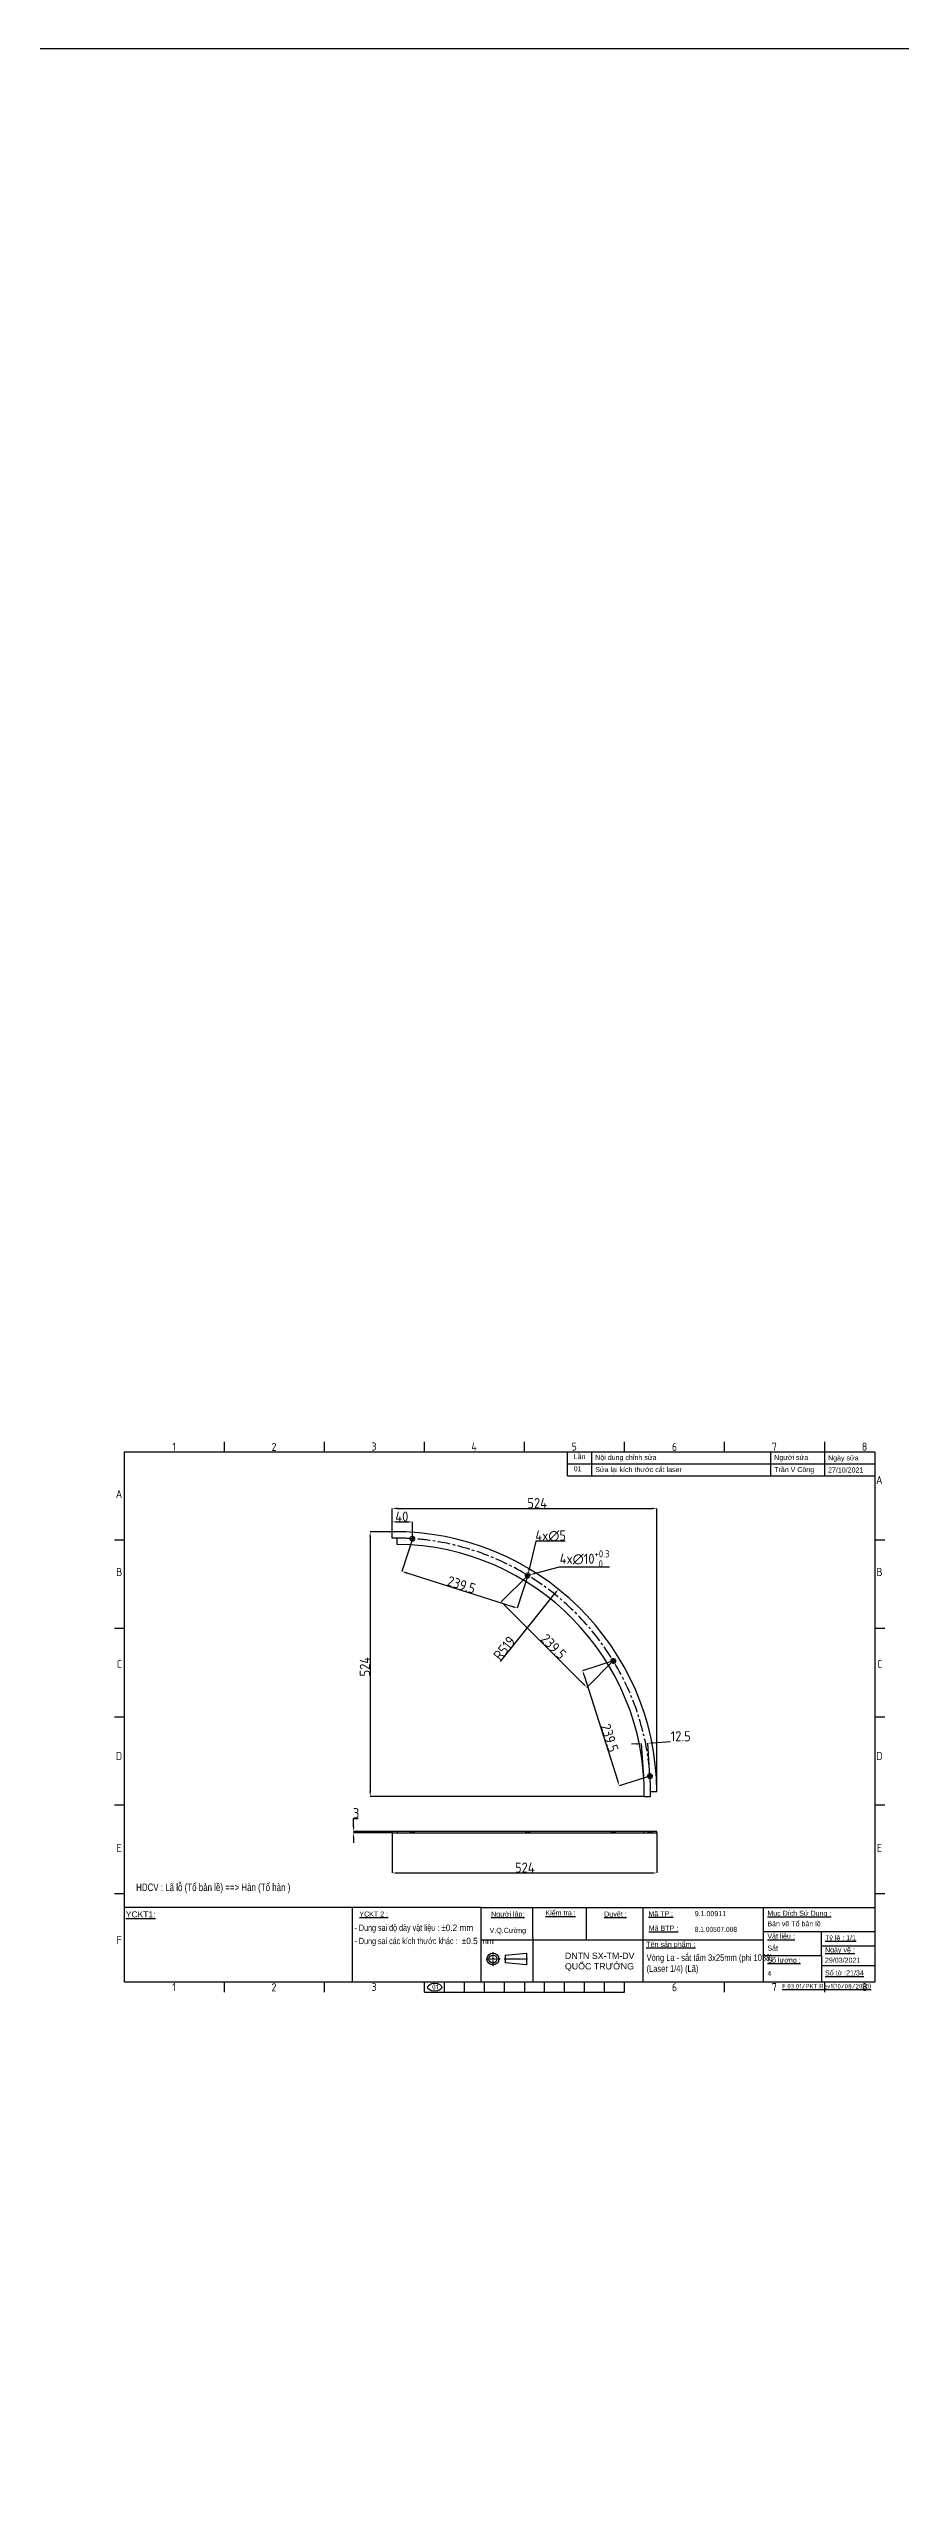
# Model space of a CAD drawing. Header units: millimetres. Extents: x -205945 to -46279, y 28253 to 108078.
# Drawn here: x -103197 to -101511, y 42214 to 47014 of the extents above; entities that cross this region are included whole.
import ezdxf

# ---------------------------------------------------------------- set-up
doc = ezdxf.new("R2010")
doc.units = ezdxf.units.MM
doc.header["$PDMODE"] = 2
for name, pattern in [('CENTER', [2, 1.25, -0.25, 0.25, -0.25]), ('CENTERX2', [4, 2.5, -0.5, 0.5, -0.5]), ('CONTPVMNIL', [0]), ('HIDDEN', [9.525, 6.35, -3.175])]:
    doc.linetypes.add(name, pattern=pattern)
doc.layers.get('0').update_dxf_attribs({"linetype": 'CONTPVMNIL'})
doc.layers.get('DEFPOINTS').update_dxf_attribs({"color": 6})
for name, color, linetype in [('CENTER', 1, 'CENTERX2'), ('FRAME050', 6, 'Continuous'), ('MAIN', 7, 'Continuous')]:
    doc.layers.add(name, color=color, linetype=linetype)
doc.styles.add('ISOCP', font='isocp')
doc.styles.add('SLDTEXTSTYLE3', font='TXT', dxfattribs={"width": 0.65, "bigfont": 'bigfont'})
doc.styles.get("Standard").update_dxf_attribs({"font": 'isocp.shx'})
doc.styles.add('style1', font='arial.ttf', dxfattribs={"width": 0.75})
doc.dimstyles.new('Dim20$0', dxfattribs={"dimtxt": 20, "dimasz": 10, "dimexe": 0, "dimexo": 0, "dimgap": 0.6, "dimtad": 1, "dimtoh": 1, "dimdsep": 46, "dimtxsty": 'ISOCP', "dimcen": 0, "dimclrd": 3, "dimclre": 3, "dimclrt": 7, "dimadec": 3, "dimazin": 2, "dimtp": 0.05, "dimtm": 0.05, "dimtfac": 0.7, "dimtofl": 0, "dimtmove": 0, "dimatfit": 3, "dimfxl": 0, "dimtolj": 1, "dimarcsym": 0})
doc.dimstyles.new('Dim20$3', dxfattribs={"dimtxt": 20, "dimasz": 10, "dimexe": 0, "dimexo": 0, "dimgap": 0.6, "dimtad": 1, "dimtoh": 1, "dimdsep": 46, "dimtxsty": 'ISOCP', "dimcen": 0, "dimclrd": 3, "dimclre": 3, "dimclrt": 7, "dimadec": 3, "dimazin": 2, "dimtp": 0.05, "dimtm": 0.05, "dimtfac": 0.7, "dimtofl": 0, "dimtmove": 0, "dimatfit": 3, "dimfxl": 0, "dimtolj": 1, "dimarcsym": 0})
doc.dimstyles.new('Dim20$4', dxfattribs={"dimtxt": 20, "dimasz": 10, "dimexe": 0, "dimexo": 0, "dimgap": 0.6, "dimtad": 1, "dimtoh": 1, "dimdsep": 46, "dimtxsty": 'ISOCP', "dimcen": 0, "dimclrd": 3, "dimclre": 3, "dimclrt": 7, "dimadec": 3, "dimazin": 2, "dimtp": 0.05, "dimtm": 0.05, "dimtfac": 0.7, "dimtofl": 0, "dimtmove": 0, "dimatfit": 3, "dimfxl": 0, "dimtolj": 1, "dimarcsym": 0})

# ---------------------------------------------------------------- blocks, each defined once
blk = doc.blocks.new('*D100')
at = {"color": 3, "lineweight": -2, "ltscale": 30, "transparency": 16777216}
for p, q in [((-102593.5, 43494.8), (-102593.5, 43510.2)), ((-102593.5, 43510.2), (-102584.1, 43510.2)), ((-102517.1, 43484.8), (-102593.5, 43484.8)), ((-102517.1, 43481.8), (-102593.5, 43481.8)), ((-102593.5, 43471.8), (-102593.5, 43461.8))]:
    blk.add_line(p, q, dxfattribs=at)
at = {"color": 3, "ltscale": 30, "transparency": 16777216}
for points in [[(-102595.2, 43494.8), (-102591.9, 43494.8), (-102593.5, 43484.8)], [(-102595.2, 43471.8), (-102591.9, 43471.8), (-102593.5, 43481.8)]]:
    blk.add_solid(points, dxfattribs=at)
at = {"layer": 'DEFPOINTS', "color": 0, "ltscale": 30, "transparency": 16777216}
for p in [(-102593.5, 43481.8), (-102517.1, 43484.8), (-102517.1, 43481.8)]:
    blk.add_point(p, dxfattribs=at)
at = {"color": 7, "ltscale": 30, "transparency": 16777216, "insert": (-102588.5, 43520.8), "char_height": 20, "attachment_point": 5, "style": 'ISOCP'}
blk.add_mtext('\\A1;3', dxfattribs=at)
blk = doc.blocks.new('*D101')
at = {"color": 3, "lineweight": -2, "ltscale": 30, "transparency": 16777216}
for p, q in [((-102517.1, 43481.8), (-102517.1, 43402.4)), ((-101993.1, 43481.8), (-101993.1, 43402.4)), ((-102507.1, 43402.4), (-102003.1, 43402.4))]:
    blk.add_line(p, q, dxfattribs=at)
at = {"color": 3, "ltscale": 30, "transparency": 16777216}
for points in [[(-102507.1, 43404), (-102507.1, 43400.7), (-102517.1, 43402.4)], [(-102003.1, 43404), (-102003.1, 43400.7), (-101993.1, 43402.4)]]:
    blk.add_solid(points, dxfattribs=at)
at = {"layer": 'DEFPOINTS', "color": 0, "ltscale": 30, "transparency": 16777216}
for p in [(-102517.1, 43481.8), (-101993.1, 43481.8), (-101993.1, 43402.4)]:
    blk.add_point(p, dxfattribs=at)
at = {"color": 7, "ltscale": 30, "transparency": 16777216, "insert": (-102254.5, 43413), "char_height": 20, "attachment_point": 5, "style": 'ISOCP'}
blk.add_mtext('\\A1;524', dxfattribs=at)
blk = doc.blocks.new('ẢERHAEEH')
at = {"layer": 'FRAME050'}
for p, q in [((-261.36, 213.96), (-261.36, 217.92)), ((-221.76, 213.96), (-221.76, 217.92)), ((-182.16, 213.96), (-182.16, 217.92)), ((-142.56, 213.96), (-142.56, 217.92)), ((-102.96, 213.96), (-102.96, 217.92)), ((-63.36, 213.96), (-63.36, 217.92)), ((-23.76, 213.96), (-23.76, 217.92)), ((-300.96, 178.96), (-304.92, 178.96)), ((0, 178.96), (-3.96, 178.96)), ((-300.96, 143.96), (-304.92, 143.96)), ((0, 143.96), (-3.96, 143.96)), ((-304.92, 108.96), (-300.96, 108.96)), ((-3.96, 108.96), (0, 108.96)), ((-300.96, 73.96), (-304.92, 73.96)), ((0, 73.96), (-3.96, 73.96)), ((-300.96, 38.96), (-304.92, 38.96)), ((0, 38.96), (-3.96, 38.96)), ((-261.36, 0), (-261.36, 3.96)), ((-221.76, 0), (-221.76, 3.96)), ((-182.16, 0), (-182.16, 3.96)), ((-182.16, 0), (-102.96, 0)), ((-174.24, 0), (-174.24, 3.96)), ((-166.32, 0), (-166.32, 3.96)), ((-158.4, 0), (-158.4, 3.96)), ((-150.48, 0), (-150.48, 3.96)), ((-142.56, 3.96), (-142.56, 0)), ((-134.64, 0), (-134.64, 3.96)), ((-126.72, 0), (-126.72, 3.96)), ((-118.8, 0), (-118.8, 3.96)), ((-110.88, 0), (-110.88, 3.96)), ((-102.96, 0), (-102.96, 3.96)), ((-63.36, 0), (-63.36, 3.96)), ((-23.76, 0), (-23.76, 3.96))]:
    blk.add_line(p, q, dxfattribs=at)
at = {"layer": 'MAIN', "color": 7, "linetype": 'Continuous'}
blk.add_lwpolyline([(-300.96, 213.96), (-3.96, 213.96), (-3.96, 3.96), (-300.96, 3.96)], close=True, dxfattribs=at)
at = {"layer": 'FRAME050', "style": 'ISOCP'}
for s, p in [('1', (-281.95, 214.36)), ('2', (-242.72, 214.28)), ('3', (-203.13, 214.42)), ('4', (-163.63, 214.36)), ('5', (-123.93, 214.42)), ('6', (-84.25, 214.28)), ('7', (-44.67, 214.36)), ('8', (-9.03, 214.36)), ('A', (-3.41, 201.17)), ('A', (-304.37, 195.59)), ('B', (-304.21, 164.74)), ('B', (-3.25, 164.74)), ('C', (-303.97, 128.3)), ('C', (-3.01, 128.3)), ('D', (-304.3, 91.87)), ('D', (-3.34, 91.87)), ('E', (-304.05, 55.44)), ('E', (-3.09, 55.44)), ('F', (-304.05, 19.01)), ('1', (-281.95, 0.4)), ('2', (-242.72, 0.32)), ('3', (-203.13, 0.46)), ('6', (-84.25, 0.32)), ('7', (-44.67, 0.4)), ('8', (-9.03, 0.4))]:
    blk.add_text(s, height=3.17, dxfattribs=at).set_placement(p)
blk = doc.blocks.new('*D333')
at = {"color": 3, "lineweight": -2, "ltscale": 30, "transparency": 16777216}
for p, q in [((-102517.1, 44077.9), (-102517.1, 44124)), ((-102507.1, 44124), (-102003.1, 44124)), ((-101993.1, 43563.9), (-101993.1, 44124))]:
    blk.add_line(p, q, dxfattribs=at)
at = {"color": 3, "ltscale": 30, "transparency": 16777216}
for points in [[(-102507.1, 44125.7), (-102507.1, 44122.4), (-102517.1, 44124)], [(-102003.1, 44125.7), (-102003.1, 44122.4), (-101993.1, 44124)]]:
    blk.add_solid(points, dxfattribs=at)
at = {"layer": 'DEFPOINTS', "color": 0, "ltscale": 30, "transparency": 16777216}
for p in [(-101993.1, 44124), (-102517.1, 44077.9), (-101993.1, 43563.9)]:
    blk.add_point(p, dxfattribs=at)
at = {"color": 7, "ltscale": 30, "transparency": 16777216, "insert": (-102230.1, 44134.6), "char_height": 20, "attachment_point": 5, "style": 'ISOCP'}
blk.add_mtext('\\A1;524', dxfattribs=at)
blk = doc.blocks.new('*D334')
at = {"color": 3, "lineweight": -2, "ltscale": 30, "transparency": 16777216}
for p, q in [((-102517.1, 44077.9), (-102560.6, 44077.9)), ((-102560.6, 44067.9), (-102560.6, 43563.9)), ((-102018.1, 43553.9), (-102560.6, 43553.9))]:
    blk.add_line(p, q, dxfattribs=at)
at = {"color": 3, "ltscale": 30, "transparency": 16777216}
for points in [[(-102562.3, 44067.9), (-102559, 44067.9), (-102560.6, 44077.9)], [(-102562.3, 43563.9), (-102559, 43563.9), (-102560.6, 43553.9)]]:
    blk.add_solid(points, dxfattribs=at)
at = {"layer": 'DEFPOINTS', "color": 0, "ltscale": 30, "transparency": 16777216}
for p in [(-102517.1, 44077.9), (-102560.6, 43553.9), (-102018.1, 43553.9)]:
    blk.add_point(p, dxfattribs=at)
at = {"color": 7, "ltscale": 30, "transparency": 16777216, "insert": (-102571.2, 43810.9), "char_height": 20, "attachment_point": 5, "rotation": 90, "style": 'ISOCP'}
blk.add_mtext('\\A1;524', dxfattribs=at)
blk = doc.blocks.new('*D335')
at = {"color": 3, "lineweight": -2, "ltscale": 30, "transparency": 16777216}
for p, q in [((-102477.1, 44064.2), (-102497.7, 43999.4)), ((-102488.2, 43996.3), (-102279, 43929.8)), ((-102248.8, 43991.6), (-102269.4, 43926.8))]:
    blk.add_line(p, q, dxfattribs=at)
at = {"color": 3, "ltscale": 30, "transparency": 16777216}
for points in [[(-102487.7, 43997.9), (-102488.7, 43994.7), (-102497.7, 43999.4)], [(-102278.5, 43931.4), (-102279.5, 43928.2), (-102269.4, 43926.8)]]:
    blk.add_solid(points, dxfattribs=at)
at = {"layer": 'DEFPOINTS', "color": 0, "ltscale": 30, "transparency": 16777216}
for p in [(-102477.1, 44064.2), (-102248.8, 43991.6), (-102269.4, 43926.8)]:
    blk.add_point(p, dxfattribs=at)
at = {"color": 7, "ltscale": 30, "transparency": 16777216, "insert": (-102379.9, 43973), "char_height": 20, "attachment_point": 5, "rotation": 342.3613, "style": 'ISOCP'}
blk.add_mtext('\\A1;239.5', dxfattribs=at)
blk = doc.blocks.new('*D336')
at = {"color": 3, "lineweight": -2, "ltscale": 30, "transparency": 16777216}
for p, q in [((-102248.8, 43991.6), (-102301.2, 43939.3)), ((-102294.1, 43932.2), (-102138.9, 43777)), ((-102079.4, 43822.3), (-102131.8, 43769.9))]:
    blk.add_line(p, q, dxfattribs=at)
at = {"color": 3, "ltscale": 30, "transparency": 16777216}
for points in [[(-102292.9, 43933.4), (-102295.3, 43931), (-102301.2, 43939.3)], [(-102137.7, 43778.2), (-102140.1, 43775.8), (-102131.8, 43769.9)]]:
    blk.add_solid(points, dxfattribs=at)
at = {"layer": 'DEFPOINTS', "color": 0, "ltscale": 30, "transparency": 16777216}
for p in [(-102248.8, 43991.6), (-102079.4, 43822.3), (-102131.8, 43769.9)]:
    blk.add_point(p, dxfattribs=at)
at = {"color": 7, "ltscale": 30, "transparency": 16777216, "insert": (-102197.7, 43850.8), "char_height": 20, "attachment_point": 5, "rotation": 315.0086, "style": 'ISOCP'}
blk.add_mtext('\\A1;239.5', dxfattribs=at)
blk = doc.blocks.new('*D337')
at = {"color": 3, "lineweight": -2, "ltscale": 30, "transparency": 16777216}
for p, q in [((-102079.4, 43822.3), (-102140.3, 43802.9)), ((-102137.2, 43793.4), (-102070.7, 43584.2)), ((-102006.8, 43594.1), (-102067.6, 43574.7))]:
    blk.add_line(p, q, dxfattribs=at)
at = {"color": 3, "ltscale": 30, "transparency": 16777216}
for points in [[(-102135.6, 43793.9), (-102138.8, 43792.9), (-102140.3, 43802.9)], [(-102069.1, 43584.8), (-102072.2, 43583.7), (-102067.6, 43574.7)]]:
    blk.add_solid(points, dxfattribs=at)
at = {"layer": 'DEFPOINTS', "color": 0, "ltscale": 30, "transparency": 16777216}
for p in [(-102079.4, 43822.3), (-102006.8, 43594.1), (-102067.6, 43574.7)]:
    blk.add_point(p, dxfattribs=at)
at = {"color": 7, "ltscale": 30, "transparency": 16777216, "insert": (-102086.7, 43669.7), "char_height": 20, "attachment_point": 5, "rotation": 287.656, "style": 'ISOCP'}
blk.add_mtext('\\A1;239.5', dxfattribs=at)
blk = doc.blocks.new('*D338')
at = {"color": 3, "lineweight": -2, "ltscale": 30, "transparency": 16777216}
for p, q in [((-102517.1, 44077.9), (-102517.1, 44097.4)), ((-102507.1, 44097.4), (-102487.1, 44097.4)), ((-102477.1, 44064.2), (-102477.1, 44097.4))]:
    blk.add_line(p, q, dxfattribs=at)
at = {"color": 3, "ltscale": 30, "transparency": 16777216}
for points in [[(-102507.1, 44099), (-102507.1, 44095.7), (-102517.1, 44097.4)], [(-102487.1, 44099), (-102487.1, 44095.7), (-102477.1, 44097.4)]]:
    blk.add_solid(points, dxfattribs=at)
at = {"layer": 'DEFPOINTS', "color": 0, "ltscale": 30, "transparency": 16777216}
for p in [(-102517.1, 44077.9), (-102477.1, 44097.4), (-102477.1, 44064.2)]:
    blk.add_point(p, dxfattribs=at)
at = {"color": 7, "ltscale": 30, "transparency": 16777216, "insert": (-102498, 44108), "char_height": 20, "attachment_point": 5, "style": 'ISOCP'}
blk.add_mtext('\\A1;40', dxfattribs=at)
blk = doc.blocks.new('*D339')
at = {"color": 3, "lineweight": -2, "ltscale": 30, "transparency": 16777216}
blk.add_line((-102302.5, 43821.1), (-102194.3, 43956.5), dxfattribs=at)
at = {"color": 3, "ltscale": 30, "transparency": 16777216}
blk.add_solid([(-102195.6, 43957.6), (-102193, 43955.5), (-102188, 43964.3)], dxfattribs=at)
at = {"layer": 'DEFPOINTS', "color": 0, "ltscale": 30, "transparency": 16777216}
for p in [(-102188, 43964.3), (-102512.1, 43558.9)]:
    blk.add_point(p, dxfattribs=at)
at = {"color": 7, "ltscale": 30, "transparency": 16777216, "insert": (-102295, 43847.5), "char_height": 20, "attachment_point": 5, "rotation": 51.3636, "style": 'ISOCP'}
blk.add_mtext('\\A1;R519', dxfattribs=at)
blk = doc.blocks.new('*D340')
at = {"color": 3, "lineweight": -2, "ltscale": 30, "transparency": 16777216}
for p, q in [((-102033.8, 43657.8), (-102043.7, 43657.1)), ((-102019.3, 43593.2), (-102023.8, 43658.5)), ((-102006.8, 43594.1), (-102011.3, 43659.3)), ((-102001.3, 43660), (-101966, 43662.5))]:
    blk.add_line(p, q, dxfattribs=at)
at = {"color": 3, "ltscale": 30, "transparency": 16777216}
for points in [[(-102033.9, 43659.4), (-102033.7, 43656.1), (-102023.8, 43658.5)], [(-102001.5, 43661.7), (-102001.2, 43658.4), (-102011.3, 43659.3)]]:
    blk.add_solid(points, dxfattribs=at)
at = {"layer": 'DEFPOINTS', "color": 0, "ltscale": 30, "transparency": 16777216}
for p in [(-102023.8, 43658.5), (-102019.3, 43593.2), (-102006.8, 43594.1)]:
    blk.add_point(p, dxfattribs=at)
at = {"color": 7, "ltscale": 30, "transparency": 16777216, "insert": (-101946, 43673.1), "char_height": 20, "attachment_point": 5, "style": 'ISOCP'}
blk.add_mtext('\\A1;12.5', dxfattribs=at)
blk = doc.blocks.new('*D341')
at = {"color": 3, "lineweight": -2, "ltscale": 30, "transparency": 16777216}
for p, q in [((-102232.8, 44059.2), (-102245.9, 44003.8)), ((-102175, 44059.2), (-102232.8, 44059.2))]:
    blk.add_line(p, q, dxfattribs=at)
at = {"color": 3, "ltscale": 30, "transparency": 16777216}
blk.add_solid([(-102247.5, 44004.2), (-102244.3, 44003.4), (-102248.2, 43994.1)], dxfattribs=at)
at = {"layer": 'DEFPOINTS', "color": 0, "ltscale": 30, "transparency": 16777216}
for p in [(-102249.4, 43989.2), (-102248.2, 43994.1)]:
    blk.add_point(p, dxfattribs=at)
at = {"color": 7, "ltscale": 30, "transparency": 16777216, "insert": (-102203.4, 44069.8), "char_height": 20, "attachment_point": 5, "style": 'ISOCP'}
blk.add_mtext('\\A1;4x∅5', dxfattribs=at)
blk = doc.blocks.new('*D347')
at = {"color": 3, "lineweight": -2, "ltscale": 30, "transparency": 16777216}
for p, q in [((-102186.7, 44007.9), (-102234.3, 43995.4)), ((-102086.7, 44007.9), (-102186.7, 44007.9))]:
    blk.add_line(p, q, dxfattribs=at)
at = {"color": 3, "ltscale": 30, "transparency": 16777216}
blk.add_solid([(-102234.7, 43997), (-102233.9, 43993.8), (-102244, 43992.9)], dxfattribs=at)
at = {"layer": 'DEFPOINTS', "color": 0, "ltscale": 30, "transparency": 16777216}
for p in [(-102253.7, 43990.4, 0), (-102244, 43992.9, 0)]:
    blk.add_point(p, dxfattribs=at)
at = {"color": 7, "ltscale": 30, "transparency": 16777216, "insert": (-102136.2, 44024.4), "char_height": 20, "attachment_point": 5, "style": 'ISOCP'}
blk.add_mtext('\\A1;4x∅10{\\H14;\\S+0.3^  0;}', dxfattribs=at)

msp = doc.modelspace()

# ---------------------------------------------------------------- linework, layer by layer
at = {"ltscale": 30}
for p, q in [((-102517.062, 44065.405, 0), (-102517.062, 44077.906, 0)), ((-102507.062, 44052.905, 0), (-102507.062, 44065.405, 0)), ((-102018.088, 43553.93, 0), (-102005.587, 43553.93, 0)), ((-102005.587, 43563.93, 0), (-101993.087, 43563.93, 0)), ((-102507.062, 43484.801), (-102507.062, 43481.801, 0)), ((-102018.088, 43481.801, 0), (-102018.088, 43484.801, 0)), ((-102003.087, 43484.801), (-102003.087, 43481.801, 0))]:
    msp.add_line(p, q, dxfattribs=at)
at = {"color": 4, "linetype": 'HIDDEN', "lineweight": 9, "ltscale": 0.3}
for p, q in [((-102479.562, 43484.301, 0), (-102482.062, 43482.801, 0)), ((-102482.062, 43482.801, 0), (-102472.062, 43482.801, 0)), ((-102482.062, 43482.801, 0), (-102482.062, 43481.801, 0)), ((-102479.562, 43484.801, 0), (-102479.562, 43484.301, 0)), ((-102479.562, 43484.301, 0), (-102474.562, 43484.301, 0)), ((-102474.562, 43484.801, 0), (-102474.562, 43484.301, 0)), ((-102474.562, 43484.301, 0), (-102472.062, 43482.801, 0)), ((-102472.062, 43482.801, 0), (-102472.062, 43481.801, 0)), ((-102251.312, 43484.301, 0), (-102253.812, 43482.801, 0)), ((-102253.812, 43482.801, 0), (-102243.812, 43482.801, 0)), ((-102253.812, 43482.801, 0), (-102253.812, 43481.801, 0)), ((-102251.312, 43484.801, 0), (-102251.312, 43484.301, 0)), ((-102251.312, 43484.301, 0), (-102246.312, 43484.301, 0)), ((-102246.312, 43484.801, 0), (-102246.312, 43484.301, 0)), ((-102246.312, 43484.301, 0), (-102243.812, 43482.801, 0)), ((-102243.812, 43482.801, 0), (-102243.812, 43481.801, 0)), ((-102081.927, 43484.301, 0), (-102084.427, 43482.801, 0)), ((-102084.427, 43482.801, 0), (-102074.427, 43482.801, 0)), ((-102084.427, 43482.801, 0), (-102084.427, 43481.801, 0)), ((-102081.927, 43484.801, 0), (-102081.927, 43484.301, 0)), ((-102081.927, 43484.301, 0), (-102076.927, 43484.301, 0)), ((-102076.927, 43484.801, 0), (-102076.927, 43484.301, 0)), ((-102076.927, 43484.301, 0), (-102074.427, 43482.801, 0)), ((-102074.427, 43482.801, 0), (-102074.427, 43481.801, 0)), ((-102009.284, 43484.301, 0), (-102011.784, 43482.801, 0)), ((-102011.784, 43482.801, 0), (-102001.784, 43482.801, 0)), ((-102011.784, 43482.801, 0), (-102011.784, 43481.801, 0)), ((-102009.284, 43484.801, 0), (-102009.284, 43484.301, 0)), ((-102009.284, 43484.301, 0), (-102004.284, 43484.301, 0)), ((-102004.284, 43484.801, 0), (-102004.284, 43484.301, 0)), ((-102004.284, 43484.301, 0), (-102001.784, 43482.801, 0)), ((-102001.784, 43482.801, 0), (-102001.784, 43481.801, 0))]:
    msp.add_line(p, q, dxfattribs=at)
for p, q in [((-102340.912, 43334.371, 0), (-103047.088, 43334.371, 0)), ((-102596.149, 43334.371, 0), (-102596.149, 43186.407, 0)), ((-102133.386, 43334.371, 0), (-102133.386, 43269.858, 0)), ((-101782.443, 43286.609, 0), (-101782.443, 43334.371, 0)), ((-102340.912, 43269.858, 0), (-102020.131, 43269.858, 0)), ((-102238.935, 43273.96, 0), (-102238.935, 43186.407, 0)), ((-101667.242, 43258.473, 0), (-101562.088, 43258.473, 0)), ((-101667.242, 43219.258, 0), (-101562.088, 43219.258, 0))]:
    msp.add_line(p, q)
at = {"ltscale": 3}
msp.add_line((-102020.131, 43269.858, 0), (-101782.443, 43269.858, 0), dxfattribs=at)
at = {"linetype": 'ByBlock'}
msp.add_line((-101667.242, 43239.207, 0), (-101667.242, 43186.407, 0), dxfattribs=at)
at = {"ltscale": 30}
msp.add_lwpolyline([(-135875.365, 47014.308), (-66788.624, 47014.308), (-66788.624, 28252.757), (-135875.365, 28252.757)], close=True, dxfattribs=at)
at = {"ltscale": 30, "elevation": 0}
msp.add_lwpolyline([(-101993.087, 43481.801), (-101993.087, 43484.801), (-102517.062, 43484.801), (-102517.062, 43481.801)], close=True, dxfattribs=at)
at = {"color": 4, "linetype": 'HIDDEN', "lineweight": 9, "ltscale": 0.3}
for centre in [(-102477.062, 44064.219, 0), (-102248.812, 43991.644, 0), (-102079.427, 43822.31, 0), (-102006.784, 43594.082, 0)]:
    msp.add_circle(centre, 5, dxfattribs=at)
at = {"ltscale": 30}
for centre in [(-102477.062, 44064.219, 0), (-102248.812, 43991.644, 0), (-102079.427, 43822.31, 0), (-102006.784, 43594.082, 0)]:
    msp.add_circle(centre, 2.5, dxfattribs=at)
for radius, start, end in [(519, 0.551991, 90.551991), (506.5, 89.434386, 90.565614), (494, 359.420073, 89.420073), (506.5, 359.434386, 0.565614)]:
    msp.add_arc((-102512.062, 43558.93, 0), radius, start, end, dxfattribs=at)
at = {"color": 1}
msp.add_ellipse((-102432.824, 43176.277, 0), major_axis=(-14.053, 0), ratio=0.55171628, dxfattribs=at)
at = {"layer": 'CENTER', "ltscale": 2}
for p, q in [((-102482.562, 44064.219, 0), (-102471.562, 44064.219, 0)), ((-102477.062, 44069.719, 0), (-102477.062, 44058.719, 0)), ((-102254.312, 43991.644, 0), (-102243.312, 43991.644, 0)), ((-102248.812, 43997.144, 0), (-102248.812, 43986.144, 0)), ((-102084.927, 43822.31, 0), (-102073.927, 43822.31, 0)), ((-102079.427, 43827.81, 0), (-102079.427, 43816.81, 0)), ((-102012.284, 43594.082, 0), (-102001.284, 43594.082, 0)), ((-102006.784, 43599.582, 0), (-102006.784, 43588.582, 0))]:
    msp.add_line(p, q, dxfattribs=at)
at = {"layer": 'CENTER', "color": 1, "linetype": 'CENTER', "ltscale": 0.05}
for p, q in [((-102303.397, 43232.041, 0), (-102331.919, 43232.041, 0)), ((-102317.658, 43246.302, 0), (-102317.658, 43217.779, 0))]:
    msp.add_line(p, q, dxfattribs=at)
at = {"layer": 'CENTER'}
msp.add_line((-102249.289, 43232.041, 0), (-102295.505, 43232.041, 0), dxfattribs=at)
at = {"layer": 'CENTER', "ltscale": 10}
msp.add_arc((-102512.062, 43558.93, 0), 506.5, 0.565614, 89.434386, dxfattribs=at)
at = {"layer": 'MAIN'}
for p, q in [((-102169.898, 44212.407, 0), (-102169.898, 44236.407, 0)), ((-102121.898, 44212.407, 0), (-102121.898, 44236.407, 0)), ((-101767.759, 44212.407, 0), (-101767.759, 44236.407, 0)), ((-101661.088, 44212.407, 0), (-101661.088, 44236.407, 0)), ((-102169.898, 44212.407, 0), (-101562.088, 44212.407, 0)), ((-102169.898, 44188.407, 0), (-102169.898, 44212.407, 0)), ((-102169.898, 44188.407, 0), (-101562.088, 44188.407, 0)), ((-102121.898, 44188.407, 0), (-102121.898, 44212.407, 0)), ((-101767.759, 44188.407, 0), (-101767.759, 44212.407, 0)), ((-101661.088, 44188.407, 0), (-101661.088, 44212.407, 0)), ((-102340.912, 43334.371, 0), (-101562.088, 43334.371, 0)), ((-102340.912, 43269.858, 0), (-102340.912, 43334.371, 0)), ((-102238.935, 43273.96, 0), (-102238.935, 43334.371, 0)), ((-102020.131, 43286.609, 0), (-102020.131, 43334.371, 0)), ((-102340.912, 43186.407, 0), (-102340.912, 43269.858, 0)), ((-102020.131, 43239.207, 0), (-102020.131, 43286.609, 0)), ((-101782.443, 43286.609, 0), (-101562.088, 43286.609, 0)), ((-101782.443, 43239.207, 0), (-101782.443, 43286.609, 0)), ((-101667.242, 43239.207, 0), (-101667.242, 43286.609, 0)), ((-102293.684, 43239.881, 0), (-102251.544, 43243.802, 0)), ((-102293.684, 43239.881, 0), (-102293.684, 43224.2, 0)), ((-102251.544, 43220.279, 0), (-102293.684, 43224.2, 0)), ((-102251.544, 43243.802, 0), (-102251.544, 43220.279, 0)), ((-102020.131, 43186.407, 0), (-102020.131, 43239.207, 0)), ((-101782.443, 43239.207, 0), (-101667.242, 43239.207, 0)), ((-101782.443, 43186.407, 0), (-101782.443, 43239.207, 0)), ((-101661.489, 43239.207, 0), (-101661.28, 43239.207, 0))]:
    msp.add_line(p, q, dxfattribs=at)
for radius in [11.761, 7.841]:
    msp.add_circle((-102317.658, 43232.041, 0), radius, dxfattribs=at)

# ---------------------------------------------------------------- block references
at = {"xscale": 5, "yscale": 5, "zscale": 5}
msp.add_blockref('ẢERHAEEH', (-101542.288, 43166.607, 0), dxfattribs=at)

# ---------------------------------------------------------------- texts
at = {"attachment_point": 1}
for s, insert, char_height, width in [('{\\fArial|b0|i0|c0|p34;Lần}', (-102157.815, 44231.673, 0), 10, 24.50884), ('{\\fArial|b0|i0|c0|p34;01}', (-102157.815, 44207.673, 0), 10, 24.50884), ('{\\fArial|b0|i0|c0|p34;\\LYCKT1:}', (-103044.136, 43326.391, 0), 12, 28.97216), ('{\\fArial|b0|i0|c0|p34;29/03/2021}', (-101660.438, 43234.68, 0), 10, 11.98235), ('{\\LF.03.01/PKT.Rev1(10/08/2020)}', (-101745.249, 43182.678, 0), 9, 28.97216)]:
    msp.add_mtext(s, dxfattribs=dict(at, insert=insert, char_height=char_height, width=width))
at = {"color": 0, "attachment_point": 1, "style": 'SLDTEXTSTYLE3'}
for s, insert, char_height, width in [('{\\fArial|b0|i0|c0|p34;\\W1;\\C256;Nội dung chỉnh sửa}', (-102115.198, 44230.02, 0), 10, 183.25343), ('{\\fArial|b0|i0|c0|p34;\\W1;\\C256;Người sửa}', (-101761.06, 44230.02, 0), 10, 183.25343), ('{\\fArial|b0|i0|c0|p34;\\W1;\\C256;Ngày sửa}', (-101654.388, 44229.153, 0), 10, 183.25343), ('{\\fArial|b0|i0|c0|p34;\\W1;\\C256;Sửa lại kích thước cắt laser}', (-102115.198, 44206.02, 0), 10, 183.25343), ('{\\fArial|b0|i0|c0|p34;\\W1;\\C256;Trần V Công}', (-101761.06, 44206.02, 0), 10, 183.25343), ('{\\fArial|b0|i0|c0|p34;\\W1;\\C256;27/10/2021}', (-101654.388, 44205.153, 0), 10, 183.25343), ('{\\fArial|b0|i0|c0|p34;\\W1;\\L\\C256;YCKT 2 :}', (-102581.917, 43326.035, 0), 10, 69.4708), ('{\\fArial|b0|i0|c0|p34;\\W1;\\L\\C256;Người lập:}', (-102321.329, 43326.035, 0), 10, 69.4708), ('{\\fArial|b0|i0|c0|p34;\\W1;\\L\\C256;Kiểm tra :}', (-102213.701, 43328.457, 0), 10, 69.4708), ('{\\fArial|b0|i0|c0|p34;\\W1;\\L\\C256;Duyệt :}', (-102097.464, 43326.035, 0), 10, 69.4708), ('{\\fArial|b0|i0|c0|p34;\\W1;\\L\\C256;Mã TP :}', (-102009.894, 43326.751, 0), 10, 69.4708), ('{\\fArial|b0|i0|c0|p34;\\W1;\\C256;9.1.00911}', (-101918.25, 43326.897, 0), 10, 69.4708), ('{\\fArial|b0|i0|c0|p34;\\W1;\\L\\C256;Mục Đích Sử Dụng :}', (-101774.474, 43327.661, 0), 10, 132.60042), ('{\\fArial|b0|i0|c0|p34;\\W1;\\C256;Bản vẽ Tổ bản lề}', (-101774.474, 43306.895, 0), 10, 132.60042), ('{\\fArial|b0|i0|c0|p34; - Dung sai độ dày vật liệu : \\W0.933;%%P0.2 mm}', (-102595.602, 43300.297, 0), 12.5, 402.93533), ('{\\fArial|b0|i0|c0|p34; - Dung sai các kích thước khác : \\W0.933; %%P0.5 mm}', (-102595.602, 43274.03, 0), 12.5, 402.93533), ('{\\fArial|b0|i0|c0|p34;\\W1;\\C256;V.Q.Cường}', (-102324.226, 43293.779, 0), 10, 69.4708), ('{\\fArial|b0|i0|c0|p34;\\W1;\\L\\C256;Tên sản phẩm :}', (-102014.078, 43266.094, 0), 10, 101.78068), ('{\\fArial|b0|i0|c0|p34;\\W1;\\L\\C256;Mã BTP :}', (-102009.253, 43298.124, 0), 10, 69.4708), ('{\\fArial|b0|i0|c0|p34;\\W0.75;\\C256;8.1.00507.008}', (-101918.25, 43295.753, 0), 10, 69.4708), ('{\\fArial|b0|i0|c0|p34;\\W1;\\L\\C256;Vật liệu :}', (-101774.474, 43282.348, 0), 10, 69.4708), ('{\\fArial|b0|i0|c0|p34;\\W1;\\C256;Sắt }', (-101774.474, 43258.647, 0), 10, 69.4708), ('{\\fArial|b0|i0|c0|p34;\\W1;\\L\\C256;Tỷ lệ : 1/1}', (-101660.352, 43279.088, 0), 10, 69.4708), ('{\\fArial|b0|i0|c0|p34;\\W1;\\L\\C256;Ngày vẽ :}', (-101660.352, 43255.299, 0), 10, 69.4708), ('{\\fArial|b0|i0|c0|p34;\\W1;\\C256;DNTN SX-TM-DV QUỐC TRƯỞNG}', (-102175.203, 43244.761, 0), 12.5, 186.26577), ('\\A1;{\\fArial|b0|i0|c0|p34;\\W0.75;\\C256;Vòng La - sắt tấm 3x25mm (phi 1038) (Laser 1/4) (Lã)}', (-102013.563, 43241.312, 0), 13, 235.12179), ('{\\fArial|b0|i0|c0|p34;\\W1;\\L\\C256;Số lượng :}', (-101774.474, 43234.946, 0), 10, 69.4708), ('{\\fArial|b0|i0|c0|p34;\\W1;\\C256;4}', (-101774.474, 43208.546, 0), 10, 69.4708), ('{\\fArial|b0|i0|c0|p34;\\W1;\\L\\C256;Số tờ :21/34}', (-101660.352, 43209.564, 0), 10, 79.08714)]:
    msp.add_mtext(s, dxfattribs=dict(at, insert=insert, char_height=char_height, width=width))
at = {"ltscale": 30, "insert": (-103023.883, 43381.491, 0), "char_height": 15, "width": 337.35321, "attachment_point": 1, "style": 'style1'}
msp.add_mtext('HDCV : Lã lỗ (Tổ bản lề) ==> Hàn (Tổ hàn )', dxfattribs=at)
at = {"color": 7, "insert": (-102438.305, 43181.747, 0), "char_height": 10, "width": 24.50884, "attachment_point": 1}
msp.add_mtext('01', dxfattribs=at)

# ---------------------------------------------------------------- dimensions: what is measured, and where the dimension line sits
at = {"ltscale": 30}
for base, p1, p2, picture, middle in [((-101993.087, 44124.017, 0), (-102517.062, 44077.906, 0), (-101993.087, 43563.93, 0), '*D333', (-102230.061, 44124.017, 0)), ((-101993.087, 43402.36, 0), (-102517.062, 43481.801, 0), (-101993.087, 43481.801, 0), '*D101', (-102254.549, 43402.36, 0))]:
    dim = msp.add_linear_dim(base=base, p1=p1, p2=p2, dimstyle='Dim20$0', override={"dimdec": 1}, dxfattribs=at)
    dim.commit()
    dim.dimension.update_dxf_attribs({"geometry": picture, "text_midpoint": middle, "dimtype": 160})
dim = msp.add_linear_dim(base=(-102477.062, 44097.368, 0), p1=(-102517.062, 44077.906, 0), p2=(-102477.062, 44064.219, 0), dimstyle='Dim20$0', dxfattribs=at)
dim.commit()
dim.dimension.update_dxf_attribs({"geometry": '*D338', "text_midpoint": (-102498.027, 44097.368, 0), "dimtype": 160})
for base, p1, p2, angle, picture, middle, dimtype in [((-102560.645, 43553.93, 0), (-102517.062, 44077.906, 0), (-102018.088, 43553.93, 0), 90, '*D334', (-102560.645, 43810.922, 0), 160), ((-102269.436, 43926.784, 0), (-102477.062, 44064.219, 0), (-102248.812, 43991.644, 0), 342.361281, '*D335', (-102383.067, 43962.915, 0), 161), ((-102131.801, 43769.921, 0), (-102248.812, 43991.644, 0), (-102079.427, 43822.31, 0), 315.008626, '*D336', (-102205.233, 43843.332, 0), 161), ((-102067.618, 43574.719, 0), (-102079.427, 43822.31, 0), (-102006.784, 43594.082, 0), 287.655972, '*D337', (-102096.837, 43666.518, 0), 161)]:
    dim = msp.add_linear_dim(base=base, p1=p1, p2=p2, angle=angle, dimstyle='Dim20$0', override={"dimdec": 1}, dxfattribs=at)
    dim.commit()
    dim.dimension.update_dxf_attribs({"geometry": picture, "text_midpoint": middle, "dimtype": dimtype})
dim = msp.add_diameter_dim_2p(p1=(-102249.39, 43989.212, 0), p2=(-102248.235, 43994.077, 0), text='4x<>', dimstyle='Dim20$3', dxfattribs=at)
dim.commit()
dim.dimension.update_dxf_attribs({"geometry": '*D341', "text_midpoint": (-102203.374, 44059.18, 0), "dimtype": 163})
dim = msp.add_diameter_dim_2p(p1=(-102253.65, 43990.381, 0), p2=(-102243.975, 43992.907, 0), text='4x<>', dimstyle='Dim20$3', override={"dimgap": 1, "dimtol": 1, "dimlim": 0, "dimtp": 0.3, "dimtm": 0}, dxfattribs=at)
dim.commit()
dim.dimension.update_dxf_attribs({"geometry": '*D347', "text_midpoint": (-102186.728, 44007.854), "dimtype": 163})
dim = msp.add_radius_dim(center=(-102512.062, 43558.93, 0), mpoint=(-102188.011, 43964.333, 0), dimstyle='Dim20$4', dxfattribs=at)
dim.commit()
dim.dimension.update_dxf_attribs({"geometry": '*D339', "text_midpoint": (-102286.706, 43840.861, 0), "dimtype": 164})
for base, p1, p2, angle, picture, middle, dimtype in [((-102023.794, 43658.479, 0), (-102006.784, 43594.082, 0), (-102019.254, 43593.215, 0), 183.979644, '*D340', (-101945.965, 43662.501, 0), 161), ((-102593.521, 43481.801, 0), (-102517.062, 43484.801, 0), (-102517.062, 43481.801, 0), 90, '*D100', (-102588.506, 43510.215, 0), 160)]:
    dim = msp.add_linear_dim(base=base, p1=p1, p2=p2, angle=angle, dimstyle='Dim20$0', dxfattribs=at)
    dim.commit()
    dim.dimension.update_dxf_attribs({"geometry": picture, "text_midpoint": middle, "dimtype": dimtype})

doc.saveas('drawing.dxf')
